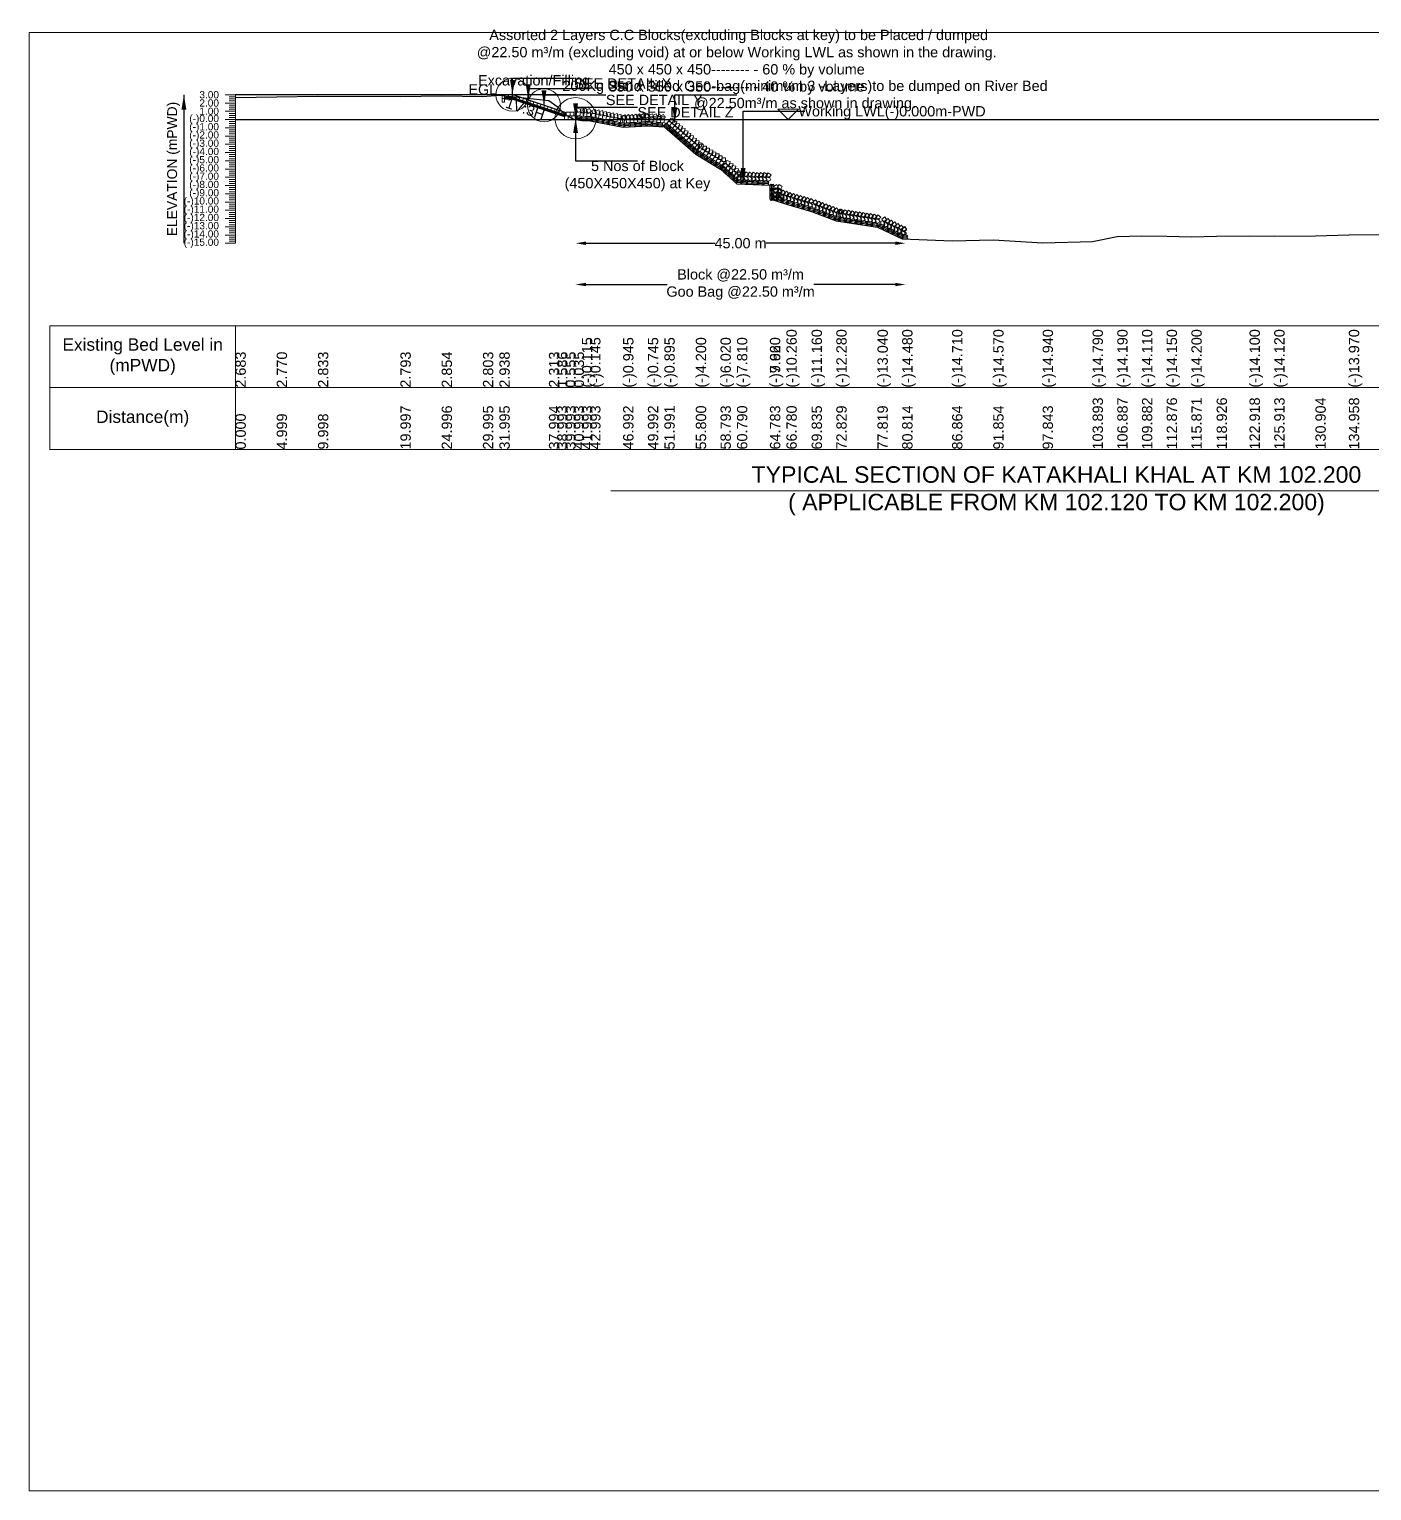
# Model space of a CAD drawing. Header units: inches. Extents: x 89000 to 845000, y -7071 to 31.
# Drawn here: x 565000 to 571509, y -7071 to 15 of the extents above; entities that cross this region are included whole.
import ezdxf

# ---------------------------------------------------------------- set-up
doc = ezdxf.new("R2010")
doc.units = ezdxf.units.IN
doc.header["$LTSCALE"] = 7
doc.header["$MEASUREMENT"] = 0
for name, color, linetype, lineweight in [('Cross section Data Border', 7, 'Continuous', 9), ('Cross Section Labels', 7, 'Continuous', 9), ('Existing_Bed_Level for Xsection', 7, 'Continuous', 25), ('Long Section Labels', 7, 'Continuous', 9)]:
    doc.layers.add(name, color=color, linetype=linetype, lineweight=lineweight)
doc.styles.get("Standard").update_dxf_attribs({"font": 'arial.ttf'})
doc.dimstyles.new('Appron Lebeling Style', dxfattribs={"dimtxt": 50, "dimasz": 50, "dimexe": 0.18, "dimexo": 0.0625, "dimgap": 0.09, "dimtad": 0, "dimtih": 1, "dimtoh": 1, "dimdec": 4, "dimzin": 0, "dimdsep": 46, "dimtxsty": 'Standard', "dimcen": 0.09, "dimse1": 1, "dimse2": 1, "dimadec": 0, "dimazin": 0, "dimtfac": 1, "dimtdec": 4, "dimtofl": 0, "dimtmove": 0, "dimatfit": 3, "dimfxl": 1, "dimtolj": 1, "dimtzin": 0, "dimarcsym": 0})
doc.dimstyles.get("Standard").update_dxf_attribs({"dimtxt": 0.18, "dimasz": 0.18, "dimexe": 0.18, "dimexo": 0.0625, "dimgap": 0.09, "dimtad": 0, "dimtih": 1, "dimtoh": 1, "dimdec": 4, "dimzin": 0, "dimdsep": 46, "dimtxsty": 'Standard', "dimcen": 0.09, "dimadec": 0, "dimazin": 0, "dimtfac": 1, "dimtdec": 4, "dimtofl": 0, "dimtmove": 0, "dimatfit": 3, "dimfxl": 1, "dimtolj": 1, "dimtzin": 0, "dimarcsym": 0})

# ---------------------------------------------------------------- blocks, each defined once
blk = doc.blocks.new('*D323')
at = {"layer": 'Cross Section Labels', "color": 0, "lineweight": -2, "transparency": 16777216}
for p, q in [((567699.1, -1022.4), (568325.2, -1022.4)), ((569198.6, -1022.4), (568572.4, -1022.4))]:
    blk.add_line(p, q, dxfattribs=at)
at = {"layer": 'Cross Section Labels', "color": 0, "transparency": 16777216}
for points in [[(567699.1, -1014.1), (567699.1, -1030.7), (567649.1, -1022.4)], [(569198.6, -1014.1), (569198.6, -1030.7), (569248.6, -1022.4)]]:
    blk.add_solid(points, dxfattribs=at)
at = {"layer": 'Defpoints', "color": 0, "transparency": 16777216}
for p in [(567649.1, -422.4), (569248.6, -1002.2), (569248.6, -1022.4)]:
    blk.add_point(p, dxfattribs=at)
at = {"layer": 'Cross Section Labels', "color": 0, "transparency": 16777216, "insert": (568448.8, -1022.4), "char_height": 50, "attachment_point": 5}
blk.add_mtext('\\A1;45.00 m', dxfattribs=at)
blk = doc.blocks.new('*D324')
at = {"layer": 'Cross Section Labels', "color": 0, "lineweight": -2, "transparency": 16777216}
for p, q in [((567699.1, -1222.4), (568093.2, -1222.4)), ((569198.6, -1222.4), (568804.5, -1222.4))]:
    blk.add_line(p, q, dxfattribs=at)
at = {"layer": 'Cross Section Labels', "color": 0, "transparency": 16777216}
for points in [[(567699.1, -1214.1), (567699.1, -1230.7), (567649.1, -1222.4)], [(569198.6, -1214.1), (569198.6, -1230.7), (569248.6, -1222.4)]]:
    blk.add_solid(points, dxfattribs=at)
at = {"layer": 'Defpoints', "color": 0, "transparency": 16777216}
for p in [(567649.1, -422.4), (569248.6, -1002.2), (569248.6, -1222.4)]:
    blk.add_point(p, dxfattribs=at)
at = {"layer": 'Cross Section Labels', "color": 0, "transparency": 16777216, "insert": (568448.8, -1222.4), "char_height": 50, "attachment_point": 5}
blk.add_mtext('\\A1;Block @22.50 m³/m ^JGoo Bag @22.50 m³/m ', dxfattribs=at)

msp = doc.modelspace()

# ---------------------------------------------------------------- linework, layer by layer
at = {"layer": 'Cross section Data Border'}
msp.add_lwpolyline([(565100, -1422.4), (574060.85553, -1422.4), (574060.85553, -2022.4), (565100, -2022.4)], close=True, dxfattribs=at)
for points in [[(566000, -1422.4), (566000, -2022.4)], [(565100, -1722.4), (574060.85553, -1722.4)]]:
    msp.add_lwpolyline(points, dxfattribs=at)
at = {"layer": 'Cross Section Labels'}
for points in [[(565000, 0), (575000, 0), (575000, -7071), (565000, -7071)], [(568679.0555, -422.4), (568729.0555, -372.4), (568629.0555, -372.4)]]:
    msp.add_lwpolyline(points, close=True, dxfattribs=at)
msp.add_lwpolyline([(567820.42777, -2222.4), (569980.42777, -2222.4), (572140.42777, -2222.4)], dxfattribs=at)
for centre, radius in [((567343.0555, -302.4), 80), ((567496.0555, -353.4), 80), ((567649.0555, -416.4), 100)]:
    msp.add_circle(centre, radius, dxfattribs=at)
at = {"layer": 'Existing_Bed_Level for Xsection'}
for points in [[(567649.0555, -302.4), (566000, -302.4)], [(566000, -315.08), (566199.96521, -311.6), (566399.93284, -309.08), (566799.86569, -310.68), (566999.8309, -308.24), (567199.79853, -310.28), (567279.7851, -304.88), (567519.74481, -329.88), (567559.73688, -358.96), (567599.73138, -400.2), (567639.72345, -421), (567679.71795, -427), (567719.71002, -428.2), (567879.68316, -460.2), (567999.66422, -452.2), (568079.65079, -458.2), (568231.981, -590.4), (568351.7391, -663.2), (568431.59108, -734.8), (568591.32244, -740.8), (568591.32244, -807.2), (568671.20018, -832.8), (568793.39936, -868.8), (568913.14565, -913.6), (569112.76623, -944), (569232.56109, -1001.6), (569474.55873, -1010.8), (569674.16036, -1005.2), (569913.73601, -1020), (570155.72338, -1014), (570275.48528, -990), (570395.26017, -986.8), (570515.04702, -988.4), (570634.84489, -990.4), (570757.05337, -988.4), (570916.73404, -986.4), (571036.50784, -987.2), (571236.15385, -986.4), (571398.30121, -981.2), (571557.9828, -979.2)], [(567604.0555, -389.4), (567344.9029, -303.0158), (567343.0555, -302.4), (567341.10817, -302.4), (567305.10817, -302.4)], [(567305.10817, -314.4), (567341.10817, -314.4), (567604.0555, -402.04911)], [(567305.10817, -318.4), (567340.45906, -318.4), (567598.45906, -404.4)], [(567305.10817, -322.4), (567339.80995, -322.4), (567595.0555, -407.48185)], [(566000, -422.4), (573960.85553, -422.4)]]:
    msp.add_lwpolyline(points, dxfattribs=at)
at = {"layer": 'Long Section Labels'}
for points in [[(566000, -302.4), (565950, -302.4)], [(566000, -342.4), (565950, -342.4)], [(566000, -312.4), (565970, -312.4)], [(566000, -322.4), (565970, -322.4)], [(566000, -332.4), (565970, -332.4)], [(566000, -352.4), (565970, -352.4)], [(566000, -1022.4), (566000, -982.4), (566000, -942.4), (566000, -902.4), (566000, -862.4), (566000, -822.4), (566000, -782.4), (566000, -742.4), (566000, -702.4), (566000, -662.4), (566000, -622.4), (566000, -582.4), (566000, -542.4), (566000, -502.4), (566000, -462.4), (566000, -422.4), (566000, -382.4), (566000, -342.4), (566000, -302.4)], [(566000, -382.4), (565950, -382.4)], [(566000, -422.4), (565950, -422.4)], [(566000, -362.4), (565970, -362.4)], [(566000, -372.4), (565970, -372.4)], [(566000, -392.4), (565970, -392.4)], [(566000, -402.4), (565970, -402.4)], [(566000, -412.4), (565970, -412.4)], [(566000, -462.4), (565950, -462.4)], [(566000, -432.4), (565970, -432.4)], [(566000, -442.4), (565970, -442.4)], [(566000, -452.4), (565970, -452.4)], [(566000, -472.4), (565970, -472.4)], [(566000, -482.4), (565970, -482.4)], [(566000, -492.4), (565970, -492.4)], [(566000, -502.4), (565950, -502.4)], [(566000, -542.4), (565950, -542.4)], [(566000, -512.4), (565970, -512.4)], [(566000, -522.4), (565970, -522.4)], [(566000, -532.4), (565970, -532.4)], [(566000, -552.4), (565970, -552.4)], [(566000, -562.4), (565970, -562.4)], [(566000, -582.4), (565950, -582.4)], [(566000, -622.4), (565950, -622.4)], [(566000, -572.4), (565970, -572.4)], [(566000, -592.4), (565970, -592.4)], [(566000, -602.4), (565970, -602.4)], [(566000, -612.4), (565970, -612.4)], [(566000, -632.4), (565970, -632.4)], [(566000, -662.4), (565950, -662.4)], [(566000, -702.4), (565950, -702.4)], [(566000, -642.4), (565970, -642.4)], [(566000, -652.4), (565970, -652.4)], [(566000, -672.4), (565970, -672.4)], [(566000, -682.4), (565970, -682.4)], [(566000, -692.4), (565970, -692.4)], [(566000, -742.4), (565950, -742.4)], [(566000, -712.4), (565970, -712.4)], [(566000, -722.4), (565970, -722.4)], [(566000, -732.4), (565970, -732.4)], [(566000, -752.4), (565970, -752.4)], [(566000, -762.4), (565970, -762.4)], [(566000, -772.4), (565970, -772.4)], [(566000, -782.4), (565950, -782.4)], [(566000, -822.4), (565950, -822.4)], [(566000, -792.4), (565970, -792.4)], [(566000, -802.4), (565970, -802.4)], [(566000, -812.4), (565970, -812.4)], [(566000, -832.4), (565970, -832.4)], [(566000, -842.4), (565970, -842.4)], [(566000, -862.4), (565950, -862.4)], [(566000, -902.4), (565950, -902.4)], [(566000, -852.4), (565970, -852.4)], [(566000, -872.4), (565970, -872.4)], [(566000, -882.4), (565970, -882.4)], [(566000, -892.4), (565970, -892.4)], [(566000, -912.4), (565970, -912.4)], [(566000, -942.4), (565950, -942.4)], [(566000, -982.4), (565950, -982.4)], [(566000, -922.4), (565970, -922.4)], [(566000, -932.4), (565970, -932.4)], [(566000, -952.4), (565970, -952.4)], [(566000, -962.4), (565970, -962.4)], [(566000, -972.4), (565970, -972.4)], [(566000, -1022.4), (565950, -1022.4)], [(566000, -992.4), (565970, -992.4)], [(566000, -1002.4), (565970, -1002.4)], [(566000, -1012.4), (565970, -1012.4)]]:
    msp.add_lwpolyline(points, dxfattribs=at)
for points in [[(567305.10817, -302.4), (567293.10817, -302.4), (567293.10817, -320.4), (567305.10817, -320.4)], [(567305.10817, -320.4), (567293.10817, -320.4), (567293.10817, -338.4), (567305.10817, -338.4)], [(567323.10817, -302.4), (567305.10817, -302.4), (567305.10817, -314.4), (567323.10817, -314.4)], [(567341.10817, -302.4), (567323.10817, -302.4), (567323.10817, -314.4), (567341.10817, -314.4)], [(567361.9792, -308.7079), (567344.9029, -303.0158), (567341.10817, -314.4), (567358.18447, -320.0921)], [(567379.0555, -314.4), (567361.9792, -308.7079), (567358.18447, -320.0921), (567375.26077, -325.7842)], [(567396.1318, -320.0921), (567379.0555, -314.4), (567375.26077, -325.7842), (567392.33707, -331.4763)], [(567413.2081, -325.7842), (567396.1318, -320.0921), (567392.33707, -331.4763), (567409.41337, -337.1684)], [(567430.2844, -331.4763), (567413.2081, -325.7842), (567409.41337, -337.1684), (567426.48967, -342.8605)], [(567447.3607, -337.1684), (567430.2844, -331.4763), (567426.48967, -342.8605), (567443.56596, -348.5526)], [(567464.437, -342.8605), (567447.3607, -337.1684), (567443.56596, -348.5526), (567460.64226, -354.2447)], [(567481.5133, -348.5526), (567464.437, -342.8605), (567460.64226, -354.2447), (567477.71856, -359.9368)], [(567498.5896, -354.2447), (567481.5133, -348.5526), (567477.71856, -359.9368), (567494.79486, -365.6289)], [(567515.6659, -359.9368), (567498.5896, -354.2447), (567494.79486, -365.6289), (567511.87116, -371.321)], [(567532.74219, -365.6289), (567515.6659, -359.9368), (567511.87116, -371.321), (567528.94746, -377.0131)], [(567549.81849, -371.321), (567532.74219, -365.6289), (567528.94746, -377.0131), (567546.02376, -382.7052)], [(567566.89479, -377.0131), (567549.81849, -371.321), (567546.02376, -382.7052), (567563.10006, -388.3973)], [(567583.97109, -382.7052), (567566.89479, -377.0131), (567563.10006, -388.3973), (567580.17636, -394.0894)], [(567601.04739, -388.3973), (567583.97109, -382.7052), (567580.17636, -394.0894), (567597.25266, -399.7815)], [(567613.0555, -404.4), (567595.0555, -404.4), (567595.0555, -422.4), (567613.0555, -422.4)], [(567622.0555, -386.4), (567604.0555, -386.4), (567604.0555, -404.4), (567622.0555, -404.4)], [(567631.0555, -404.4), (567613.0555, -404.4), (567613.0555, -422.4), (567631.0555, -422.4)], [(567640.0555, -386.4), (567622.0555, -386.4), (567622.0555, -404.4), (567640.0555, -404.4)], [(567649.0555, -404.4), (567631.0555, -404.4), (567631.0555, -422.4), (567649.0555, -422.4)], [(567672.55334, -387.09545), (567654.75254, -384.42496), (567652.08205, -402.22576), (567669.88285, -404.89625)], [(567670.07692, -365.19341), (567653.32179, -371.77107), (567659.89945, -388.5262), (567676.65458, -381.94854)], [(567690.35414, -389.76593), (567672.55334, -387.09545), (567669.88285, -404.89625), (567687.68365, -407.56673)], [(567687.87772, -367.8639), (567671.12259, -374.44155), (567677.70025, -391.19669), (567694.45538, -384.61903)], [(567698.7965, -367.85335), (567682.94002, -376.37227), (567691.45894, -392.22875), (567707.31542, -383.70983)], [(567703.85374, -389.30693), (567685.86184, -388.76707), (567685.32197, -406.75897), (567703.31387, -407.29884)], [(567716.7884, -368.39321), (567700.93192, -376.91214), (567709.45084, -392.76862), (567725.30732, -384.24969)], [(567721.84564, -389.8468), (567703.85374, -389.30693), (567703.31387, -407.29884), (567721.30578, -407.8387)], [(567745.85767, -394.26968), (567728.20733, -390.73902), (567724.67667, -408.38936), (567742.327, -411.92002)], [(567744.44638, -372.27332), (567727.39196, -378.03063), (567733.14927, -395.08505), (567750.2037, -389.32774)], [(567763.508, -397.80034), (567745.85767, -394.26968), (567742.327, -411.92002), (567759.97734, -415.45068)], [(567762.09672, -375.80398), (567745.0423, -381.56129), (567750.79961, -398.61571), (567767.85403, -392.8584)], [(567781.15834, -401.33101), (567763.508, -397.80034), (567759.97734, -415.45068), (567777.62768, -418.98134)], [(567779.74706, -379.33464), (567762.69263, -385.09195), (567768.44995, -402.14638), (567785.50437, -396.38906)], [(567798.80868, -404.86167), (567781.15834, -401.33101), (567777.62768, -418.98134), (567795.27802, -422.512)], [(567797.39739, -382.8653), (567780.34297, -388.62261), (567786.10029, -405.67704), (567803.15471, -399.91972)], [(567816.45902, -408.39233), (567798.80868, -404.86167), (567795.27802, -422.512), (567812.92836, -426.04266)], [(567815.04773, -386.39596), (567797.99331, -392.15327), (567803.75063, -409.2077), (567820.80505, -403.45038)], [(567834.10936, -411.92299), (567816.45902, -408.39233), (567812.92836, -426.04266), (567830.5787, -429.57332)], [(567832.69807, -389.92662), (567815.64365, -395.68393), (567821.40096, -412.73836), (567838.45539, -406.98104)], [(567851.75969, -415.45365), (567834.10936, -411.92299), (567830.5787, -429.57332), (567848.22903, -433.10398)], [(567850.34841, -393.45728), (567833.29399, -399.21459), (567839.0513, -416.26902), (567856.10572, -410.5117)], [(567869.41003, -418.98431), (567851.75969, -415.45365), (567848.22903, -433.10398), (567865.87937, -436.63465)], [(567867.99875, -396.98794), (567850.94432, -402.74526), (567856.70164, -419.79968), (567873.75606, -414.04236)], [(567887.06037, -422.51497), (567869.41003, -418.98431), (567865.87937, -436.63465), (567883.52971, -440.16531)], [(567885.64908, -400.5186), (567868.59466, -406.27592), (567874.35198, -423.33034), (567891.4064, -417.57302)], [(567887.82862, -399.83209), (567872.86747, -409.84028), (567882.87566, -424.80143), (567897.83681, -414.79324)], [(567894.93097, -420.69805), (567876.97085, -421.89558), (567878.16838, -439.8557), (567896.1285, -438.65817)], [(567905.78874, -398.63456), (567890.82759, -408.64275), (567900.83578, -423.6039), (567915.79693, -413.59571)], [(567912.89109, -419.50052), (567894.93097, -420.69805), (567896.1285, -438.65817), (567914.08862, -437.46064)], [(567923.74886, -397.43702), (567908.78771, -407.44522), (567918.7959, -422.40637), (567933.75705, -412.39818)], [(567930.85121, -418.30299), (567912.89109, -419.50052), (567914.08862, -437.46064), (567932.04874, -436.26311)], [(567941.70898, -396.23949), (567926.74783, -406.24769), (567936.75602, -421.20884), (567951.71717, -411.20065)], [(567948.81133, -417.10546), (567930.85121, -418.30299), (567932.04874, -436.26311), (567950.00886, -435.06558)], [(567959.6691, -395.04196), (567944.70795, -405.05016), (567954.71614, -420.01131), (567969.67729, -410.00311)], [(567966.77145, -415.90793), (567948.81133, -417.10546), (567950.00886, -435.06558), (567967.96898, -433.86805)], [(567977.62922, -393.84443), (567962.66807, -403.85263), (567972.67626, -418.81378), (567987.63742, -408.80558)], [(567984.73157, -414.7104), (567966.77145, -415.90793), (567967.96898, -433.86805), (567985.9291, -432.67052)], [(567995.58934, -392.6469), (567980.62819, -402.6551), (567990.63638, -417.61625), (568005.59754, -407.60805)], [(568002.69169, -413.51287), (567984.73157, -414.7104), (567985.9291, -432.67052), (568003.88922, -431.47299)], [(568021.97539, -394.01366), (568005.75271, -401.81268), (568013.55173, -418.03536), (568029.77441, -410.23634)], [(568026.06512, -415.67252), (568008.11555, -414.32607), (568006.76911, -432.27564), (568024.71868, -433.62209)], [(568039.92496, -395.3601), (568023.70228, -403.15912), (568031.5013, -419.3818), (568047.72398, -411.58278)], [(568044.0147, -417.01896), (568026.06512, -415.67252), (568024.71868, -433.62209), (568042.66825, -434.96853)], [(568057.87453, -396.70655), (568041.65185, -404.50557), (568049.45087, -420.72824), (568065.67355, -412.92923)], [(568061.96427, -418.3654), (568044.0147, -417.01896), (568042.66825, -434.96853), (568060.61782, -436.31497)], [(568075.8241, -398.05299), (568059.60142, -405.85201), (568067.40044, -422.07469), (568083.62312, -414.27567)], [(568079.91384, -419.71185), (568061.96427, -418.3654), (568060.61782, -436.31497), (568078.56739, -437.66142)], [(568126.09004, -419.46554), (568108.42, -416.03485), (568104.98931, -433.7049), (568122.65935, -437.13558)], [(568116.43792, -439.28141), (568102.84349, -427.48346), (568091.04554, -441.07789), (568104.63997, -452.87583)], [(568130.03235, -451.07935), (568116.43792, -439.28141), (568104.63997, -452.87583), (568118.2344, -464.67378)], [(568143.62677, -462.8773), (568130.03235, -451.07935), (568118.2344, -464.67378), (568131.82883, -476.47172)], [(568139.68447, -431.26349), (568122.01443, -427.8328), (568118.58374, -445.50284), (568136.25378, -448.93353)], [(568157.2212, -474.67524), (568143.62677, -462.8773), (568131.82883, -476.47172), (568145.42326, -488.26967)], [(568153.2789, -443.06143), (568135.60886, -439.63074), (568132.17817, -457.30079), (568149.84821, -460.73147)], [(568170.81563, -486.47319), (568157.2212, -474.67524), (568145.42326, -488.26967), (568159.01769, -500.06761)], [(568166.87333, -454.85938), (568149.20328, -451.42869), (568145.7726, -469.09873), (568163.44264, -472.52942)], [(568184.41006, -498.27113), (568170.81563, -486.47319), (568159.01769, -500.06761), (568172.61212, -511.86556)], [(568180.46776, -466.65732), (568162.79771, -463.22663), (568159.36703, -480.89668), (568177.03707, -484.32736)], [(568194.06218, -478.45527), (568176.39214, -475.02458), (568172.96145, -492.69462), (568190.6315, -496.12531)], [(568207.65661, -490.25321), (568189.98657, -486.82253), (568186.55588, -504.49257), (568204.22593, -507.92325)], [(568198.00449, -510.06908), (568184.41006, -498.27113), (568172.61212, -511.86556), (568186.20654, -523.66351)], [(568211.59892, -521.86702), (568198.00449, -510.06908), (568186.20654, -523.66351), (568199.80097, -535.46145)], [(568225.19335, -533.66497), (568211.59892, -521.86702), (568199.80097, -535.46145), (568213.3954, -547.2594)], [(568221.25104, -502.05116), (568203.581, -498.62047), (568200.15031, -516.29051), (568217.82035, -519.7212)], [(568238.78777, -545.46291), (568225.19335, -533.66497), (568213.3954, -547.2594), (568226.98983, -559.05734)], [(568234.84547, -513.8491), (568217.17543, -510.41842), (568213.74474, -528.08846), (568231.41478, -531.51914)], [(568252.3822, -557.26086), (568238.78777, -545.46291), (568226.98983, -559.05734), (568240.58426, -570.85529)], [(568248.4399, -525.64705), (568230.76986, -522.21636), (568227.33917, -539.8864), (568245.00921, -543.31709)], [(568261.91444, -563.65792), (568246.53338, -554.30789), (568237.18335, -569.68895), (568252.56441, -579.03898)], [(568262.03433, -537.44499), (568244.36428, -534.01431), (568240.9336, -551.68435), (568258.60364, -555.11504)], [(568268.1053, -542.5036), (568250.11015, -542.086), (568249.69254, -560.08115), (568267.6877, -560.49876)], [(568277.2955, -573.00794), (568261.91444, -563.65792), (568252.56441, -579.03898), (568267.94547, -588.389)], [(568283.48636, -551.85363), (568265.49121, -551.43602), (568265.0736, -569.43118), (568283.06876, -569.84878)], [(568298.86742, -561.20365), (568280.87227, -560.78605), (568280.45466, -578.7812), (568298.44982, -579.19881)], [(568292.67656, -582.35797), (568277.2955, -573.00794), (568267.94547, -588.389), (568283.32654, -597.73903)], [(568308.05762, -591.70799), (568292.67656, -582.35797), (568283.32654, -597.73903), (568298.7076, -607.08905)], [(568314.24848, -570.55368), (568296.25333, -570.13607), (568295.83572, -588.13123), (568313.83088, -588.54883)], [(568323.43868, -601.05802), (568308.05762, -591.70799), (568298.7076, -607.08905), (568314.08866, -616.43908)], [(568329.62954, -579.9037), (568311.63439, -579.4861), (568311.21678, -597.48125), (568329.21194, -597.89886)], [(568338.81974, -610.40804), (568323.43868, -601.05802), (568314.08866, -616.43908), (568329.46972, -625.78911)], [(568345.0106, -589.25373), (568327.01545, -588.83612), (568326.59785, -606.83128), (568344.593, -607.24888)], [(568354.2008, -619.75807), (568338.81974, -610.40804), (568329.46972, -625.78911), (568344.85078, -635.13913)], [(568360.39167, -598.60375), (568342.39651, -598.18615), (568341.97891, -616.1813), (568359.97406, -616.59891)], [(568369.58186, -629.10809), (568354.2008, -619.75807), (568344.85078, -635.13913), (568360.23184, -644.48916)], [(568375.77273, -607.95378), (568357.77757, -607.53617), (568357.35997, -625.53133), (568375.35512, -625.94893)], [(568388.94288, -644.98293), (568375.54135, -632.96632), (568363.52474, -646.36786), (568376.92628, -658.38447)], [(568398.91473, -625.32602), (568381.30258, -621.60955), (568377.58611, -639.2217), (568395.19826, -642.93817)], [(568412.31626, -637.34263), (568394.70411, -633.62616), (568390.98765, -651.23831), (568408.5998, -654.95478)], [(568400.29966, -650.74416), (568382.68751, -647.02769), (568378.97104, -664.63985), (568396.58319, -668.35631)], [(568413.70119, -662.76077), (568396.08904, -659.0443), (568392.37258, -676.65645), (568409.98473, -680.37292)], [(568425.7178, -649.35923), (568408.10565, -645.64277), (568404.38918, -663.25492), (568422.00133, -666.97138)], [(568427.10273, -674.77737), (568409.49058, -671.06091), (568405.77411, -688.67306), (568423.38626, -692.38953)], [(568439.11934, -661.37584), (568421.50718, -657.65937), (568417.79072, -675.27153), (568435.40287, -678.98799)], [(568440.50426, -686.79398), (568422.89211, -683.07752), (568419.17565, -700.68967), (568436.7878, -704.40613)], [(568443.73643, -693.53456), (568427.8161, -701.93355), (568436.21509, -717.85388), (568452.13542, -709.45489)], [(568444.41209, -675.54724), (568428.49176, -683.94623), (568436.89074, -699.86657), (568452.81108, -691.46758)], [(568452.52087, -673.39245), (568434.90872, -669.67598), (568431.19225, -687.28813), (568448.8044, -691.0046)], [(568453.9058, -698.81059), (568436.29365, -695.09412), (568432.57718, -712.70628), (568450.18933, -716.42274)], [(568465.92241, -685.40905), (568448.31025, -681.69259), (568444.59379, -699.30474), (568462.20594, -703.02121)], [(568461.72374, -694.21022), (568445.80341, -702.60921), (568454.2024, -718.52954), (568470.12273, -710.13055)], [(568471.04625, -685.54471), (568455.80088, -675.97504), (568446.23121, -691.22042), (568461.47658, -700.79009)], [(568479.71106, -694.88588), (568463.79073, -703.28487), (568472.18971, -719.2052), (568488.11005, -710.80621)], [(568489.03357, -686.22037), (568473.78819, -676.6507), (568464.21852, -691.89608), (568479.4639, -701.46574)], [(568497.69837, -695.56154), (568481.77804, -703.96052), (568490.17703, -719.88086), (568506.09736, -711.48187)], [(568507.02088, -686.89603), (568491.77551, -677.32636), (568482.20584, -692.57174), (568497.45121, -702.1414)], [(568515.68569, -696.23719), (568499.76536, -704.63618), (568508.16434, -720.55652), (568524.08468, -712.15753)], [(568525.0082, -687.57169), (568509.76282, -678.00202), (568500.19315, -693.24739), (568515.43853, -702.81706)], [(568533.673, -696.91285), (568517.75267, -705.31184), (568526.15166, -721.23217), (568542.07199, -712.83319)], [(568542.99551, -688.24735), (568527.75014, -678.67768), (568518.18047, -693.92305), (568533.42584, -703.49272)], [(568551.66032, -697.58851), (568535.73998, -705.9875), (568544.13897, -721.90783), (568560.05931, -713.50884)], [(568560.98283, -688.923), (568545.73745, -679.35334), (568536.16778, -694.59871), (568551.41316, -704.16838)], [(568569.64763, -698.26417), (568553.7273, -706.66316), (568562.12629, -722.58349), (568578.04662, -714.1845)], [(568578.97014, -689.59866), (568563.72477, -680.029), (568554.1551, -695.27437), (568569.40047, -704.84404)], [(568587.63495, -698.93983), (568571.71461, -707.33882), (568580.1136, -723.25915), (568596.03393, -714.86016)], [(568596.95745, -690.27432), (568581.71208, -680.70465), (568572.14241, -695.95003), (568587.38779, -705.5197)], [(568621.51547, -773.09545), (568603.92169, -776.89794), (568607.72418, -794.49172), (568625.31796, -790.68923)], [(568632.82682, -767.2599), (568620.72092, -753.93897), (568607.39999, -766.04487), (568619.50589, -779.3658)], [(568633.01469, -753.54382), (568624.02403, -737.94998), (568608.43018, -746.94064), (568617.42085, -762.53448)], [(568633.01469, -771.54382), (568624.02403, -755.94998), (568608.43018, -764.94064), (568617.42085, -780.53448)], [(568633.01469, -789.54382), (568624.02403, -773.94998), (568608.43018, -782.94064), (568617.42085, -798.53448)], [(568638.65667, -778.58903), (568621.06289, -782.39151), (568624.86538, -799.9853), (568642.45916, -796.18281)], [(568649.96802, -772.75348), (568637.86212, -759.43255), (568624.54119, -771.53845), (568636.64709, -784.85938)], [(568642.02403, -762.53448), (568651.01469, -746.94064), (568635.42085, -737.94998), (568626.43018, -753.54382)], [(568642.02403, -780.53448), (568651.01469, -764.94064), (568635.42085, -755.94998), (568626.43018, -771.54382)], [(568642.02403, -798.53448), (568651.01469, -782.94064), (568635.42085, -773.94998), (568626.43018, -789.54382)], [(568667.10921, -778.24706), (568655.00331, -764.92613), (568641.68238, -777.03203), (568653.78828, -790.35296)], [(568684.25041, -783.74064), (568672.14451, -770.41971), (568658.82358, -782.52561), (568670.92948, -795.84654)], [(568700.35288, -788.53241), (568687.93535, -775.5015), (568674.90443, -787.91903), (568687.32197, -800.94995)], [(568633.01469, -807.54382), (568624.02403, -791.94998), (568608.43018, -800.94064), (568617.42085, -816.53448)], [(568642.02403, -816.53448), (568651.01469, -800.94064), (568635.42085, -791.94998), (568626.43018, -807.54382)], [(568655.79787, -784.08261), (568638.20409, -787.88509), (568642.00657, -805.47887), (568659.60035, -801.67639)], [(568672.93906, -789.57619), (568655.34528, -793.37867), (568659.14777, -810.97245), (568676.74155, -807.16997)], [(568689.18271, -794.63383), (568671.68377, -798.85132), (568675.90126, -816.35025), (568693.4002, -812.13276)], [(568706.44902, -799.7205), (568688.95009, -803.93799), (568693.16758, -821.43693), (568710.66652, -817.21944)], [(568717.6192, -793.61909), (568705.20167, -780.58817), (568692.17075, -793.00571), (568704.58829, -806.03662)], [(568723.71534, -804.80718), (568706.21641, -809.02467), (568710.4339, -826.5236), (568727.93283, -822.30611)], [(568734.88552, -798.70576), (568722.46798, -785.67484), (568709.43707, -798.09238), (568721.85461, -811.1233)], [(568740.98166, -809.89385), (568723.48272, -814.11134), (568727.70022, -831.61028), (568745.19915, -827.39279)], [(568752.15184, -803.79243), (568739.7343, -790.76152), (568726.70339, -803.17906), (568739.12092, -816.20997)], [(568758.24798, -814.98052), (568740.74904, -819.19802), (568744.96654, -836.69695), (568762.46547, -832.47946)], [(568769.41816, -808.87911), (568757.00062, -795.84819), (568743.9697, -808.26573), (568756.38724, -821.29665)], [(568775.5143, -820.0672), (568758.01536, -824.28469), (568762.23285, -841.78363), (568779.73179, -837.56613)], [(568786.68448, -813.96578), (568774.26694, -800.93487), (568761.23602, -813.35241), (568773.65356, -826.38332)], [(568792.78061, -825.15387), (568775.28168, -829.37137), (568779.49917, -846.8703), (568796.99811, -842.65281)], [(568803.95079, -819.05246), (568791.53326, -806.02154), (568778.50234, -818.43908), (568790.91988, -831.47)], [(568812.75929, -831.52848), (568795.00375, -834.48497), (568797.96025, -852.24051), (568815.71579, -849.28402)], [(568824.33684, -826.24072), (568812.88204, -812.35593), (568798.99725, -823.81073), (568810.45205, -837.69552)], [(568829.61807, -837.83576), (568811.86253, -840.79225), (568814.81902, -858.54779), (568832.57456, -855.5913)], [(568841.19562, -832.548), (568829.74082, -818.6632), (568815.85602, -830.11801), (568827.31083, -844.0028)], [(568846.47684, -844.14304), (568828.7213, -847.09953), (568831.67779, -864.85507), (568849.43333, -861.89857)], [(568858.05439, -838.85527), (568846.59959, -824.97048), (568832.7148, -836.42528), (568844.1696, -850.31008)], [(568874.91317, -845.16255), (568863.45836, -831.27776), (568849.57357, -842.73256), (568861.02837, -856.61735)], [(568891.77194, -851.46983), (568880.31714, -837.58503), (568866.43234, -849.03984), (568877.88715, -862.92463)], [(568908.63071, -857.7771), (568897.17591, -843.89231), (568883.29112, -855.34712), (568894.74592, -869.23191)], [(568925.48949, -864.08438), (568914.03468, -850.19959), (568900.14989, -861.65439), (568911.60469, -875.53919)], [(568863.33561, -850.45031), (568845.58007, -853.40681), (568848.53657, -871.16235), (568866.29211, -868.20585)], [(568880.19439, -856.75759), (568862.43885, -859.71408), (568865.39534, -877.46962), (568883.15088, -874.51313)], [(568897.05316, -863.06487), (568879.29762, -866.02136), (568882.25412, -883.7769), (568900.00965, -880.82041)], [(568913.91193, -869.37215), (568896.1564, -872.32864), (568899.11289, -890.08418), (568916.86843, -887.12768)], [(568930.77071, -875.67942), (568913.01517, -878.63592), (568915.97166, -896.39145), (568933.7272, -893.43496)], [(568942.34826, -870.39166), (568930.89346, -856.50687), (568917.00866, -867.96167), (568928.46347, -881.84646)], [(568940.40075, -875.57771), (568923.63108, -882.11819), (568930.17156, -898.88787), (568946.94124, -892.34738)], [(568950.64532, -868.02463), (568936.58279, -856.78874), (568925.3469, -870.85127), (568939.40943, -882.08716)], [(568958.19559, -878.28766), (568941.42591, -884.82815), (568947.9664, -901.59782), (568964.73607, -895.05734)], [(568968.44016, -870.73459), (568954.37763, -859.4987), (568943.14174, -873.56123), (568957.20427, -884.79712)], [(568975.99042, -880.99762), (568959.22074, -887.5381), (568965.76123, -904.30778), (568982.53091, -897.76729)], [(568986.23499, -873.44454), (568972.17246, -862.20865), (568960.93657, -876.27118), (568974.9991, -887.50707)], [(568993.78525, -883.70757), (568977.01558, -890.24806), (568983.55607, -907.01774), (569000.32574, -900.47725)], [(569004.02983, -876.1545), (568989.9673, -864.91861), (568978.73141, -878.98114), (568992.79394, -890.21703)], [(569011.58009, -886.41753), (568994.81041, -892.95802), (569001.3509, -909.72769), (569018.12058, -903.18721)], [(569021.82466, -878.86446), (569007.76213, -867.62857), (568996.52624, -881.6911), (569010.58877, -892.92699)], [(569029.37492, -889.12749), (569012.60525, -895.66797), (569019.14573, -912.43765), (569035.91541, -905.89716)], [(569039.6195, -881.57441), (569025.55696, -870.33852), (569014.32107, -884.40105), (569028.38361, -895.63694)], [(569047.16976, -891.83744), (569030.40008, -898.37793), (569036.94057, -915.1476), (569053.71025, -908.60712)], [(569057.41433, -884.28437), (569043.3518, -873.04848), (569032.11591, -887.11101), (569046.17844, -898.3469)], [(569064.96459, -894.5474), (569048.19492, -901.08788), (569054.7354, -917.85756), (569071.50508, -911.31707)], [(569075.20916, -886.99432), (569061.14663, -875.75843), (569049.91074, -889.82096), (569063.97328, -901.05685)], [(569082.75943, -897.25735), (569065.98975, -903.79784), (569072.53024, -920.56752), (569089.29991, -914.02703)], [(569093.004, -889.70428), (569078.94147, -878.46839), (569067.70558, -892.53092), (569081.76811, -903.76681)], [(569100.55426, -899.96731), (569083.78459, -906.5078), (569090.32507, -923.27747), (569107.09475, -916.73699)], [(569110.79883, -892.41423), (569096.7363, -881.17835), (569085.50041, -895.24088), (569099.56294, -906.47677)], [(569118.3491, -902.67726), (569101.57942, -909.21775), (569108.11991, -925.98743), (569124.88958, -919.44694)], [(569128.59367, -895.12419), (569114.53114, -883.8883), (569103.29525, -897.95083), (569117.35778, -909.18672)], [(569146.42237, -913.92131), (569128.47272, -915.26667), (569129.81809, -933.21633), (569147.76774, -931.87096)], [(569158.42911, -909.69774), (569148.27136, -894.83773), (569133.41134, -904.99547), (569143.56909, -919.85549)], [(569174.65132, -917.49774), (569164.49357, -902.63772), (569149.63355, -912.79547), (569159.7913, -927.65549)], [(569190.87353, -925.29773), (569180.71578, -910.43772), (569165.85576, -920.59546), (569176.01351, -935.45548)], [(569207.09574, -933.09773), (569196.93799, -918.23771), (569182.07797, -928.39546), (569192.23572, -943.25548)], [(569162.64458, -921.72131), (569144.69493, -923.06667), (569146.0403, -941.01632), (569163.98995, -939.67096)], [(569178.86679, -929.5213), (569160.91714, -930.86666), (569162.26251, -948.81632), (569180.21216, -947.47095)], [(569195.089, -937.3213), (569177.13935, -938.66666), (569178.48471, -956.61631), (569196.43437, -955.27095)], [(569211.31121, -945.12129), (569193.36156, -946.46665), (569194.70692, -964.41631), (569212.65658, -963.07094)], [(569223.31795, -940.89772), (569213.1602, -926.0377), (569198.30018, -936.19545), (569208.45793, -951.05547)], [(569227.53342, -952.92128), (569209.58377, -954.26665), (569210.92913, -972.2163), (569228.87879, -970.87094)], [(569239.54016, -948.69772), (569229.38241, -933.8377), (569214.52239, -943.99545), (569224.68014, -958.85547)], [(569243.75563, -960.72128), (569225.80598, -962.06664), (569227.15134, -980.01629), (569245.101, -978.67093)], [(569244.51227, -960.33198), (569228.58813, -968.72375), (569236.9799, -984.64789), (569252.90404, -976.25611)], [(569253.8387, -951.67069), (569238.59766, -942.09412), (569229.02109, -957.33515), (569244.26212, -966.91173)], [(569255.76237, -956.49771), (569245.60462, -941.63769), (569230.7446, -951.79544), (569240.90235, -966.65546)]]:
    msp.add_lwpolyline(points, close=True, dxfattribs=at)
for centre, major_axis in [((567662.72461, -421.0126), (13.16468, -1.97497)), ((567663.73346, -414.28785), (13.16468, -1.97497)), ((567664.74231, -407.56311), (13.16468, -1.97497)), ((567688.74633, -423.86937), (13.30601, -0.39926)), ((567688.95028, -417.07243), (13.30601, -0.39926)), ((567689.15423, -410.27549), (13.30601, -0.39926)), ((567715.35835, -424.66789), (13.30601, -0.39926)), ((567715.5623, -417.87095), (13.30601, -0.39926)), ((567715.76625, -411.07401), (13.30601, -0.39926)), ((567742.11464, -429.21432), (13.05341, -2.61112)), ((567743.44845, -422.54642), (13.05341, -2.61112)), ((567744.78225, -415.87851), (13.05341, -2.61112)), ((567769.55526, -427.76865), (13.05341, -2.61112)), ((567770.88906, -421.10075), (13.05341, -2.61112)), ((567796.99587, -426.32299), (13.05341, -2.61112)), ((567768.22145, -434.43656), (13.05341, -2.61112)), ((567794.32826, -439.6588), (13.05341, -2.61112)), ((567795.66207, -432.99089), (13.05341, -2.61112)), ((567820.43507, -444.88104), (13.05341, -2.61112)), ((567821.76888, -438.21313), (13.05341, -2.61112)), ((567823.10268, -431.54523), (13.05341, -2.61112)), ((567846.54189, -450.10328), (13.05341, -2.61112)), ((567847.87569, -443.43537), (13.05341, -2.61112)), ((567849.2095, -436.76747), (13.05341, -2.61112)), ((567872.6487, -455.32552), (13.05341, -2.61112)), ((567873.9825, -448.65761), (13.05341, -2.61112)), ((567875.31631, -441.9897), (13.05341, -2.61112)), ((567897.28064, -441.9889), (13.28251, 0.88564)), ((567897.73304, -448.77384), (13.28251, 0.88564)), ((567898.18544, -455.55877), (13.28251, 0.88564)), ((567923.84565, -440.21762), (13.28251, 0.88564)), ((567924.29805, -447.00256), (13.28251, 0.88564)), ((567924.75045, -453.78749), (13.28251, 0.88564)), ((567950.41067, -438.44634), (13.28251, 0.88564)), ((567950.86307, -445.23128), (13.28251, 0.88564)), ((567951.31547, -452.01621), (13.28251, 0.88564)), ((567976.97568, -436.67506), (13.28251, 0.88564)), ((567977.42808, -443.45999), (13.28251, 0.88564)), ((567977.88048, -450.24493), (13.28251, 0.88564)), ((568004.92308, -449.18493), (13.2747, -0.99577)), ((568005.43174, -442.40398), (13.2747, -0.99577)), ((568005.9404, -435.62303), (13.2747, -0.99577)), ((568031.47249, -451.17647), (13.2747, -0.99577)), ((568031.98115, -444.39552), (13.2747, -0.99577)), ((568032.4898, -437.61457), (13.2747, -0.99577)), ((568058.0219, -453.16801), (13.2747, -0.99577)), ((568058.53056, -446.38706), (13.2747, -0.99577)), ((568059.03921, -439.60611), (13.2747, -0.99577)), ((568085.41332, -458.69917), (10.05384, -8.72524)), ((568089.87032, -453.5635), (10.05384, -8.72524)), ((568094.32732, -448.42783), (10.05384, -8.72524)), ((568105.52099, -476.14964), (10.05384, -8.72524)), ((568109.97799, -471.01397), (10.05384, -8.72524)), ((568114.43499, -465.8783), (10.05384, -8.72524)), ((568125.62866, -493.60012), (10.05384, -8.72524)), ((568130.08566, -488.46444), (10.05384, -8.72524)), ((568134.54266, -483.32877), (10.05384, -8.72524)), ((568150.19333, -505.91491), (10.05384, -8.72524)), ((568154.65033, -500.77924), (10.05384, -8.72524)), ((568145.73633, -511.05059), (10.05384, -8.72524)), ((568165.844, -528.50106), (10.05384, -8.72524)), ((568170.301, -523.36539), (10.05384, -8.72524)), ((568174.758, -518.22971), (10.05384, -8.72524)), ((568185.95167, -545.95153), (10.05384, -8.72524)), ((568190.40867, -540.81586), (10.05384, -8.72524)), ((568194.86567, -535.68019), (10.05384, -8.72524)), ((568206.05934, -563.402), (10.05384, -8.72524)), ((568210.51634, -558.26633), (10.05384, -8.72524)), ((568214.97334, -553.13066), (10.05384, -8.72524)), ((568230.62401, -575.7168), (10.05384, -8.72524)), ((568235.08101, -570.58113), (10.05384, -8.72524)), ((568226.16701, -580.85247), (10.05384, -8.72524)), ((568247.39795, -595.79292), (11.37515, -6.91486)), ((568250.93018, -589.9823), (11.37515, -6.91486)), ((568254.46241, -584.17167), (11.37515, -6.91486)), ((568270.14824, -609.62265), (11.37515, -6.91486)), ((568273.68047, -603.81202), (11.37515, -6.91486)), ((568277.21271, -598.0014), (11.37515, -6.91486)), ((568292.89854, -623.45237), (11.37515, -6.91486)), ((568296.43077, -617.64175), (11.37515, -6.91486)), ((568299.963, -611.83113), (11.37515, -6.91486)), ((568315.64884, -637.2821), (11.37515, -6.91486)), ((568319.18107, -631.47148), (11.37515, -6.91486)), ((568322.7133, -625.66085), (11.37515, -6.91486)), ((568341.93137, -645.3012), (11.37515, -6.91486)), ((568345.4636, -639.49058), (11.37515, -6.91486)), ((568338.39914, -651.11182), (11.37515, -6.91486)), ((568360.66932, -666.64072), (9.91118, -8.88695)), ((568365.20893, -661.57792), (9.91118, -8.88695)), ((568369.74853, -656.51512), (9.91118, -8.88695)), ((568380.49168, -684.41462), (9.91118, -8.88695)), ((568385.03129, -679.35182), (9.91118, -8.88695)), ((568389.57089, -674.28902), (9.91118, -8.88695)), ((568400.31404, -702.18852), (9.91118, -8.88695)), ((568404.85365, -697.12572), (9.91118, -8.88695)), ((568409.39325, -692.06291), (9.91118, -8.88695)), ((568424.67601, -714.89961), (9.91118, -8.88695)), ((568429.21561, -709.83681), (9.91118, -8.88695)), ((568420.1364, -719.96242), (9.91118, -8.88695)), ((568439.90317, -731.70983), (13.30262, -0.49969)), ((568440.15842, -724.91462), (13.30262, -0.49969)), ((568440.41367, -718.11941), (13.30262, -0.49969)), ((568466.50841, -732.7092), (13.30262, -0.49969)), ((568466.76365, -725.914), (13.30262, -0.49969)), ((568467.0189, -719.11879), (13.30262, -0.49969)), ((568493.11364, -733.70858), (13.30262, -0.49969)), ((568493.36889, -726.91337), (13.30262, -0.49969)), ((568493.62414, -720.11816), (13.30262, -0.49969)), ((568519.71888, -734.70795), (13.30262, -0.49969)), ((568519.97413, -727.91275), (13.30262, -0.49969)), ((568520.22938, -721.11754), (13.30262, -0.49969)), ((568546.32412, -735.70733), (13.30262, -0.49969)), ((568546.57937, -728.91212), (13.30262, -0.49969)), ((568546.83461, -722.11691), (13.30262, -0.49969)), ((568572.92935, -736.7067), (13.30262, -0.49969)), ((568573.1846, -729.91149), (13.30262, -0.49969)), ((568573.43985, -723.11629), (13.30262, -0.49969)), ((568594.72244, -748.89023), (0, -13.312)), ((568594.72244, -775.51423), (0, -13.312)), ((568601.52244, -748.89023), (0, -13.312)), ((568601.52244, -775.51423), (0, -13.312)), ((568608.32244, -748.89023), (0, -13.312)), ((568608.32244, -775.51423), (0, -13.312)), ((568594.72244, -802.13823), (0, -13.312)), ((568601.52244, -802.13823), (0, -13.312)), ((568612.89358, -810.54299), (12.67687, -4.06281)), ((568614.96893, -804.06742), (12.67687, -4.06281)), ((568617.04428, -797.59186), (12.67687, -4.06281)), ((568608.32244, -802.13823), (0, -13.312)), ((568638.24731, -818.6686), (12.67687, -4.06281)), ((568640.32267, -812.19304), (12.67687, -4.06281)), ((568642.39802, -805.71747), (12.67687, -4.06281)), ((568663.60105, -826.79421), (12.67687, -4.06281)), ((568665.6764, -820.31865), (12.67687, -4.06281)), ((568667.75175, -813.84309), (12.67687, -4.06281)), ((568688.99995, -834.49936), (12.7694, -3.76188)), ((568690.92158, -827.97653), (12.7694, -3.76188)), ((568692.84321, -821.45369), (12.7694, -3.76188)), ((568714.53875, -842.02311), (12.7694, -3.76188)), ((568716.46038, -835.50028), (12.7694, -3.76188)), ((568718.38201, -828.97745), (12.7694, -3.76188)), ((568740.07755, -849.54687), (12.7694, -3.76188)), ((568741.99918, -843.02404), (12.7694, -3.76188)), ((568743.92082, -836.50121), (12.7694, -3.76188)), ((568767.53799, -850.5478), (12.7694, -3.76188)), ((568769.45962, -844.02496), (12.7694, -3.76188)), ((568794.99842, -851.54872), (12.7694, -3.76188)), ((568765.61636, -857.07063), (12.7694, -3.76188)), ((568791.15516, -864.59438), (12.7694, -3.76188)), ((568793.07679, -858.07155), (12.7694, -3.76188)), ((568816.39737, -873.77396), (12.468, -4.66458)), ((568818.78011, -867.40509), (12.468, -4.66458)), ((568821.16286, -861.03622), (12.468, -4.66458)), ((568841.33337, -883.10312), (12.468, -4.66458)), ((568843.71611, -876.73425), (12.468, -4.66458)), ((568846.09886, -870.36538), (12.468, -4.66458)), ((568866.26936, -892.43228), (12.468, -4.66458)), ((568868.65211, -886.06341), (12.468, -4.66458)), ((568871.03486, -879.69454), (12.468, -4.66458)), ((568891.20536, -901.76145), (12.468, -4.66458)), ((568893.58811, -895.39258), (12.468, -4.66458)), ((568895.97086, -889.02371), (12.468, -4.66458)), ((568915.56205, -910.52879), (13.16027, -2.00416)), ((568916.58581, -903.8063), (13.16027, -2.00416)), ((568917.60958, -897.08381), (13.16027, -2.00416)), ((568941.88259, -914.53712), (13.16027, -2.00416)), ((568942.90635, -907.81462), (13.16027, -2.00416)), ((568943.93011, -901.09213), (13.16027, -2.00416)), ((568968.20313, -918.54544), (13.16027, -2.00416)), ((568969.22689, -911.82295), (13.16027, -2.00416)), ((568970.25065, -905.10046), (13.16027, -2.00416)), ((568994.52367, -922.55377), (13.16027, -2.00416)), ((568995.54743, -915.83128), (13.16027, -2.00416)), ((568996.57119, -909.10878), (13.16027, -2.00416)), ((569021.86796, -919.8396), (13.16027, -2.00416)), ((569022.89173, -913.11711), (13.16027, -2.00416)), ((569048.1885, -923.84793), (13.16027, -2.00416)), ((569049.21226, -917.12543), (13.16027, -2.00416)), ((569075.5328, -921.13376), (13.16027, -2.00416)), ((569101.85334, -925.14209), (13.16027, -2.00416)), ((569020.8442, -926.5621), (13.16027, -2.00416)), ((569047.16474, -930.57042), (13.16027, -2.00416)), ((569073.48528, -934.57875), (13.16027, -2.00416)), ((569074.50904, -927.85625), (13.16027, -2.00416)), ((569099.80582, -938.58707), (13.16027, -2.00416)), ((569100.82958, -931.86458), (13.16027, -2.00416)), ((569125.95234, -946.56757), (11.99723, -5.76853)), ((569128.899, -940.43918), (11.99723, -5.76853)), ((569131.84567, -934.31079), (11.99723, -5.76853)), ((569149.94679, -958.10463), (11.99723, -5.76853)), ((569152.89345, -951.97623), (11.99723, -5.76853)), ((569155.84012, -945.84784), (11.99723, -5.76853)), ((569173.94124, -969.64168), (11.99723, -5.76853)), ((569176.8879, -963.51329), (11.99723, -5.76853)), ((569179.83457, -957.3849), (11.99723, -5.76853)), ((569197.93569, -981.17874), (11.99723, -5.76853)), ((569200.88235, -975.05035), (11.99723, -5.76853)), ((569203.82902, -968.92196), (11.99723, -5.76853)), ((569221.93014, -992.7158), (11.99723, -5.76853)), ((569224.8768, -986.58741), (11.99723, -5.76853)), ((569227.82347, -980.45902), (11.99723, -5.76853)), ((569246.13227, -991.90857), (13.30239, -0.50572)), ((569246.3906, -985.11347), (13.30239, -0.50572)), ((569245.87394, -998.70366), (13.30239, -0.50572))]:
    msp.add_ellipse(centre, major_axis=major_axis, ratio=0.255, dxfattribs=at)

# ---------------------------------------------------------------- texts
at = {"layer": 'Cross section Data Border', "char_height": 60, "width": 800, "attachment_point": 5}
for s, insert in [('Existing Bed Level in (mPWD)', (565550, -1572.4)), ('Distance(m)', (565550, -1872.4))]:
    msp.add_mtext(s, dxfattribs=dict(at, insert=insert))
at = {"layer": 'Cross Section Labels'}
for s, insert, char_height, attachment_point in [(' Assorted 2 Layers C.C Blocks(excluding Blocks at key) to be Placed / dumped^J@22.50 m³/m (excluding void) at or below Working LWL as shown in the drawing.^J450 x 450 x 450-------- - 60 % by volume^J350 x 350 x 350-------- - 40 % by volume', (568430.14086, -302.4), 50, 8), ('Excavation/Filling', (567719.5555, -272.4), 50, 9), ('EGL', (567269.10817, -302.4), 50, 9), ('200Kg Sand Filled Geo-bag(minimum 3 -Layers)to be dumped on River Bed^J@22.50m³/m as shown in drawing.', (568761.4183, -382.4), 50, 8), ('SEE DETAIL X', (567643.0555, -222.4), 50, 1), ('SEE DETAIL Y', (567796.0555, -302.4), 50, 1), ('SEE DETAIL Z', (567949.0555, -362.4), 50, 1), ('Working LWL(-)0.000m-PWD', (568729.0555, -422.4), 50, 7), ('5 Nos of Block ^J(450X450X450) at Key', (567949.0555, -622.4), 50, 2), ('TYPICAL SECTION OF KATAKHALI KHAL AT KM 102.200^J( APPLICABLE FROM KM 102.120 TO KM 102.200)', (569980.42777, -2222.4), 80, 5)]:
    msp.add_mtext(s, dxfattribs=dict(at, insert=insert, char_height=char_height, attachment_point=attachment_point))
at = {"layer": 'Cross Section Labels', "insert": (567413.23095, -346.87367), "char_height": 50, "attachment_point": 2, "rotation": 341.565051177}
msp.add_mtext('1V:3H', dxfattribs=at)
at = {"layer": 'Long Section Labels', "rotation": 90}
for s, insert, char_height, attachment_point in [('ELEVATION (mPWD)', (565700, -662.4), 48, 5), ('(-)0.115', (567679.71795, -1722.4), 50, 1), ('(-)0.145', (567719.71002, -1722.4), 50, 1), ('(-)0.945', (567879.68316, -1722.4), 50, 1), ('(-)0.745', (567999.66422, -1722.4), 50, 1), ('(-)0.895', (568079.65079, -1722.4), 50, 1), ('(-)4.200', (568231.981, -1722.4), 50, 1), ('(-)6.020', (568351.7391, -1722.4), 50, 1), ('(-)7.810', (568431.59108, -1722.4), 50, 1), ('(-)7.960', (568591.32244, -1722.4), 50, 1), ('(-)9.620', (568591.32244, -1722.4), 50, 1), ('(-)10.260', (568671.20018, -1722.4), 50, 1), ('(-)11.160', (568793.39936, -1722.4), 50, 1), ('(-)12.280', (568913.14565, -1722.4), 50, 1), ('(-)13.040', (569112.76623, -1722.4), 50, 1), ('(-)14.480', (569232.56109, -1722.4), 50, 1), ('(-)14.710', (569474.55873, -1722.4), 50, 1), ('(-)14.570', (569674.16036, -1722.4), 50, 1), ('(-)14.940', (569913.73601, -1722.4), 50, 1), ('(-)14.790', (570155.72338, -1722.4), 50, 1), ('(-)14.190', (570275.48528, -1722.4), 50, 1), ('(-)14.110', (570395.26017, -1722.4), 50, 1), ('(-)14.150', (570515.04702, -1722.4), 50, 1), ('(-)14.150', (570515.04702, -1722.4), 50, 1), ('(-)14.200', (570634.84489, -1722.4), 50, 1), ('(-)14.100', (570916.73404, -1722.4), 50, 1), ('(-)14.100', (570916.73404, -1722.4), 50, 1), ('(-)14.120', (571036.50784, -1722.4), 50, 1), ('(-)13.970', (571398.30121, -1722.4), 50, 1), ('2.683', (566000, -1722.4), 50, 1), ('2.770', (566199.96521, -1722.4), 50, 1), ('2.833', (566399.93284, -1722.4), 50, 1), ('2.793', (566799.86569, -1722.4), 50, 1), ('2.854', (566999.8309, -1722.4), 50, 1), ('2.803', (567199.79853, -1722.4), 50, 1), ('2.938', (567279.7851, -1722.4), 50, 1), ('2.313', (567519.74481, -1722.4), 50, 1), ('1.586', (567559.73688, -1722.4), 50, 1), ('0.555', (567599.73138, -1722.4), 50, 1), ('0.035', (567639.72345, -1722.4), 50, 1), ('19.997', (566799.86569, -2022.4), 50, 1), ('24.996', (566999.8309, -2022.4), 50, 1), ('29.995', (567199.79853, -2022.4), 50, 1), ('31.995', (567279.7851, -2022.4), 50, 1), ('37.994', (567519.74481, -2022.4), 50, 1), ('38.993', (567559.73688, -2022.4), 50, 1), ('39.993', (567599.73138, -2022.4), 50, 1), ('40.993', (567639.72345, -2022.4), 50, 1), ('41.993', (567679.71795, -2022.4), 50, 1), ('42.993', (567719.71002, -2022.4), 50, 1), ('46.992', (567879.68316, -2022.4), 50, 1), ('49.992', (567999.66422, -2022.4), 50, 1), ('51.991', (568079.65079, -2022.4), 50, 1), ('55.800', (568231.981, -2022.4), 50, 1), ('58.793', (568351.7391, -2022.4), 50, 1), ('60.790', (568431.59108, -2022.4), 50, 1), ('64.783', (568591.32244, -2022.4), 50, 1), ('64.783', (568591.32244, -2022.4), 50, 1), ('66.780', (568671.20018, -2022.4), 50, 1), ('69.835', (568793.39936, -2022.4), 50, 1), ('72.829', (568913.14565, -2022.4), 50, 1), ('77.819', (569112.76623, -2022.4), 50, 1), ('80.814', (569232.56109, -2022.4), 50, 1), ('86.864', (569474.55873, -2022.4), 50, 1), ('91.854', (569674.16036, -2022.4), 50, 1), ('97.843', (569913.73601, -2022.4), 50, 1), ('103.893', (570155.72338, -2022.4), 50, 1), ('106.887', (570275.48528, -2022.4), 50, 1), ('109.882', (570395.26017, -2022.4), 50, 1), ('112.876', (570515.04702, -2022.4), 50, 1), ('115.871', (570634.84489, -2022.4), 50, 1), ('118.926', (570757.05337, -2022.4), 50, 1), ('122.918', (570916.73404, -2022.4), 50, 1), ('125.913', (571036.50784, -2022.4), 50, 1), ('130.904', (571236.15385, -2022.4), 50, 1), ('134.958', (571398.30121, -2022.4), 50, 1), ('0.000', (566000, -2022.4), 50, 1), ('4.999', (566199.96521, -2022.4), 50, 1), ('9.998', (566399.93284, -2022.4), 50, 1)]:
    msp.add_mtext(s, dxfattribs=dict(at, insert=insert, char_height=char_height, attachment_point=attachment_point))
at = {"layer": 'Long Section Labels', "char_height": 35, "attachment_point": 6}
for s, insert in [('3.00', (565920, -302.4)), ('2.00', (565920, -342.4)), ('(-)0.00', (565920, -422.4)), ('1.00', (565920, -382.4)), ('(-)1.00', (565920, -462.4)), ('(-)2.00', (565920, -502.4)), ('(-)3.00', (565920, -542.4)), ('(-)4.00', (565920, -582.4)), ('(-)5.00', (565920, -622.4)), ('(-)6.00', (565920, -662.4)), ('(-)7.00', (565920, -702.4)), ('(-)8.00', (565920, -742.4)), ('(-)9.00', (565920, -782.4)), ('(-)10.00', (565920, -822.4)), ('(-)11.00', (565920, -862.4)), ('(-)12.00', (565920, -902.4)), ('(-)13.00', (565920, -942.4)), ('(-)14.00', (565920, -982.4)), ('(-)15.00', (565920, -1022.4))]:
    msp.add_mtext(s, dxfattribs=dict(at, insert=insert))

# ---------------------------------------------------------------- dimensions: what is measured, and where the dimension line sits
at = {"layer": 'Cross Section Labels'}
for base, text, picture, middle in [((569248.6227, -1022.4), '45.00 m', '*D323', (568448.8391, -1022.4)), ((569248.6227, -1222.4), 'Block @22.50 m³/m ^JGoo Bag @22.50 m³/m ', '*D324', (568448.8391, -1222.4))]:
    dim = msp.add_linear_dim(base=base, p1=(567649.0555, -422.4), p2=(569248.6227, -1002.21061), text=text, dimstyle='Appron Lebeling Style', dxfattribs=at)
    dim.commit()
    dim.dimension.update_dxf_attribs({"geometry": picture, "text_midpoint": middle})

# ---------------------------------------------------------------- leaders
at = {"layer": 'Cross Section Labels', "annotation_type": 0, "has_hookline": 1, "hookline_direction": 0}
for points, text_width in [([(567343.0555, -302.4), (567343.0555, -222.4), (567642.9655, -222.4)], 466.13233), ([(567419.5555, -324.3), (567419.5555, -272.4), (567719.4655, -272.4)], 533.32196), ([(567496.0555, -353.4), (567496.0555, -302.4), (567795.9655, -302.4)], 466.03001), ([(567649.0555, -416.4), (567649.0555, -362.4), (567948.9655, -362.4)], 460.91405), ([(568130.14086, -437.22311), (568130.14086, -302.4), (568430.05086, -302.4)], 2510.77763), ([(567649.0555, -416.4), (567649.0555, -622.4), (567948.9655, -622.4)], 701.90996), ([(568461.4183, -729.25971), (568461.4183, -382.4), (568761.3283, -382.4)], 2345.7367)]:
    msp.add_leader(points, dimstyle='Standard', override={"dimasz": 72}, dxfattribs=dict(at, text_width=text_width))
at = {"layer": 'Long Section Labels'}
msp.add_leader([(565750, -302.4), (565750, -1022.4)], dimstyle='Standard', override={"dimasz": 72}, dxfattribs=at)

doc.saveas('drawing.dxf')
